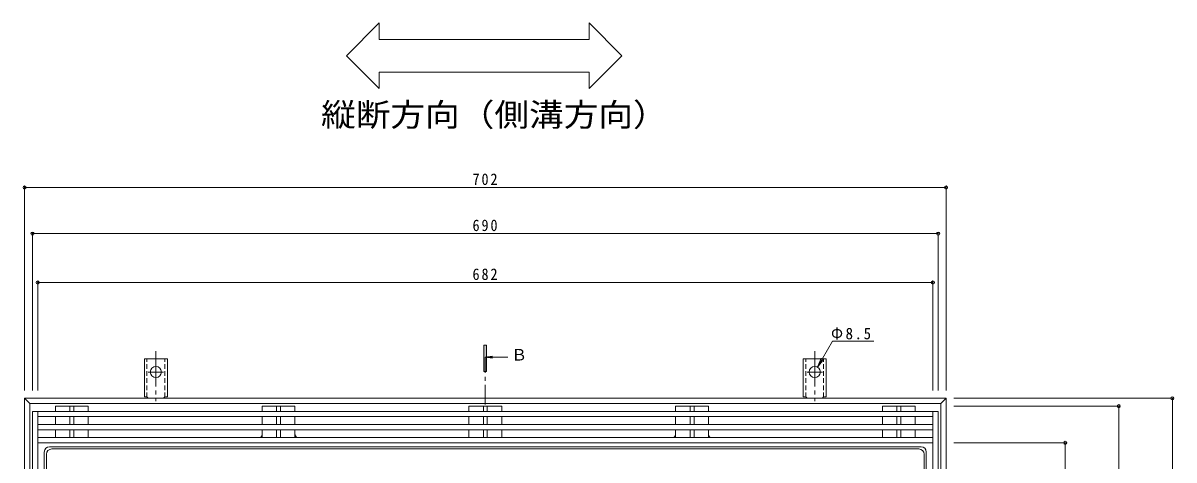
# Model space of a CAD drawing. Units: millimetres at full size, sheet at 1:3. Extents: x -1123 to 1153, y -824 to 816.
# Drawn here: x -974 to -97, y 479 to 813 of the extents above; entities that cross this region are included whole.
import ezdxf
from ezdxf.enums import TextEntityAlignment as Align

# ---------------------------------------------------------------- set-up
doc = ezdxf.new("R2010")
doc.units = ezdxf.units.MM
doc.header["$LTSCALE"] = 3
doc.header["$PDMODE"] = 32
doc.header["$PDSIZE"] = 2.4
for name, pattern in [('CHAIN1', [8, 5, -1, 1, -1]), ('CHAIN2', [12, 9, -1, 1, -1]), ('DASHED1', [1.8, 1.2, -0.6])]:
    doc.linetypes.add(name, pattern=pattern)
for name, color, linetype, lineweight in [('4-0', 3, 'Continuous', 9), ('4-1', 2, 'Continuous', 9), ('4-2', 3, 'Continuous', 9), ('4-4', 2, 'Continuous', 9), ('4-5', 7, 'Continuous', 9)]:
    doc.layers.add(name, color=color, linetype=linetype, lineweight=lineweight)
doc.styles.add('ＭＳ ゴシック', font='')
doc.styles.get('ＭＳ ゴシック').set_extended_font_data('MS Gothic')

msp = doc.modelspace()

# ---------------------------------------------------------------- linework, layer by layer
at = {"layer": '4-0'}
for p, q in [((-957.644, 283.403), (-957.644, 485.387)), ((-956.001, 275.903), (-956.001, 483.744)), ((-289.675, 489.387), (-953.644, 489.387)), ((-291.318, 487.744), (-952.001, 487.744)), ((-287.318, 275.903), (-287.318, 483.744)), ((-285.675, 283.403), (-285.675, 485.387))]:
    msp.add_line(p, q, dxfattribs=at)
for centre, start, end in [((-795.659, 499.403), 311.40938, 0), ((-762.659, 499.403), 180, 228.59074), ((-480.66, 499.403), 311.40938, 0), ((-447.66, 499.403), 180, 228.59074), ((-953.644, 485.387), 90, 180), ((-952.001, 483.744), 90, 180), ((-291.318, 483.744), 0, 90), ((-289.675, 485.387), 0, 90)]:
    msp.add_arc(centre, 4, start, end, dxfattribs=at)
at = {"layer": '4-1', "linetype": 'CHAIN2'}
for p, q in [((-872.66, 562.35), (-872.66, 524.238)), ((-370.659, 562.35), (-370.659, 524.238)), ((-872.66, 546.403), (-878.436, 546.403)), ((-872.66, 546.403), (-866.883, 546.403)), ((-370.659, 546.403), (-376.435, 546.403)), ((-370.659, 546.403), (-364.883, 546.403))]:
    msp.add_line(p, q, dxfattribs=at)
at = {"layer": '4-1'}
for p, q in [((-872.66, 556.403), (-881.41, 556.403)), ((-881.41, 527.403), (-881.41, 556.403)), ((-872.66, 556.403), (-863.91, 556.403)), ((-863.91, 527.403), (-863.91, 556.403)), ((-370.659, 556.403), (-379.409, 556.403)), ((-379.409, 527.403), (-379.409, 556.403)), ((-370.659, 556.403), (-361.909, 556.403)), ((-361.909, 527.403), (-361.909, 556.403)), ((-972.66, 526.403), (-968.66, 522.403)), ((-972.66, 526.403), (-270.659, 526.403)), ((-972.66, -175.597), (-972.66, 526.403)), ((-881.41, 527.403), (-880.16, 527.403)), ((-863.91, 527.403), (-865.16, 527.403)), ((-379.409, 527.403), (-378.159, 527.403)), ((-361.909, 527.403), (-363.159, 527.403)), ((-274.659, 522.403), (-270.659, 526.403)), ((-270.659, -175.597), (-270.659, 526.403)), ((-968.66, 522.403), (-274.659, 522.403)), ((-968.66, -171.598), (-968.66, 522.403)), ((-274.659, -171.598), (-274.659, 522.403))]:
    msp.add_line(p, q, dxfattribs=at)
at = {"layer": '4-1', "linetype": 'DASHED1'}
for p, q in [((-879.41, 527.257), (-879.41, 556.403)), ((-865.91, 527.257), (-865.91, 556.403)), ((-377.409, 527.257), (-377.409, 556.403)), ((-363.909, 527.257), (-363.909, 556.403))]:
    msp.add_line(p, q, dxfattribs=at)
at = {"layer": '4-1'}
for centre in [(-872.66, 546.403), (-370.659, 546.403)]:
    msp.add_circle(centre, 4.25, dxfattribs=at)
for centre, start, end in [((-880.16, 525.403), 30.00051, 90), ((-865.16, 525.403), 90, 149.99949), ((-378.159, 525.403), 30.00051, 90), ((-363.159, 525.403), 90, 149.99949)]:
    msp.add_arc(centre, 2, start, end, dxfattribs=at)
at = {"layer": '4-2'}
for p, q in [((-949.159, 520.403), (-949.159, 516.402)), ((-949.159, 520.403), (-924.159, 520.403)), ((-938.159, 520.403), (-938.159, 516.402)), ((-935.159, 520.403), (-935.159, 516.402)), ((-924.159, 520.403), (-924.159, 516.402)), ((-791.659, 520.403), (-791.659, 516.402)), ((-791.659, 520.403), (-766.659, 520.403)), ((-780.659, 520.403), (-780.659, 516.402)), ((-777.659, 520.403), (-777.659, 516.402)), ((-766.659, 520.403), (-766.659, 516.402)), ((-634.16, 520.403), (-634.16, 516.402)), ((-634.16, 520.403), (-609.16, 520.403)), ((-623.16, 520.403), (-623.16, 516.402)), ((-620.16, 520.403), (-620.16, 516.402)), ((-609.16, 520.403), (-609.16, 516.402)), ((-476.66, 520.403), (-476.66, 516.402)), ((-476.66, 520.403), (-451.66, 520.403)), ((-465.66, 520.403), (-465.66, 516.402)), ((-462.66, 520.403), (-462.66, 516.402)), ((-451.66, 520.403), (-451.66, 516.402)), ((-319.159, 520.403), (-319.159, 516.402)), ((-319.159, 520.403), (-294.159, 520.403)), ((-308.159, 520.403), (-308.159, 516.402)), ((-305.159, 520.403), (-305.159, 516.402)), ((-294.159, 520.403), (-294.159, 516.402)), ((-966.659, 516.402), (-276.659, 516.402)), ((-966.659, -165.597), (-966.659, 516.402)), ((-962.659, -165.597), (-962.659, 516.402)), ((-962.659, 512.402), (-280.659, 512.402)), ((-949.159, 512.402), (-949.159, 506.403)), ((-938.159, 512.402), (-938.159, 506.403)), ((-935.159, 512.402), (-935.159, 506.403)), ((-924.159, 512.402), (-924.159, 506.403)), ((-791.659, 512.402), (-791.659, 506.403)), ((-780.659, 512.402), (-780.659, 506.403)), ((-777.659, 512.402), (-777.659, 506.403)), ((-766.659, 512.402), (-766.659, 506.403)), ((-634.16, 512.402), (-634.16, 506.403)), ((-623.16, 512.402), (-623.16, 506.403)), ((-620.16, 512.402), (-620.16, 506.403)), ((-609.16, 512.402), (-609.16, 506.403)), ((-476.66, 512.402), (-476.66, 506.403)), ((-465.66, 512.402), (-465.66, 506.403)), ((-462.66, 512.402), (-462.66, 506.403)), ((-451.66, 512.402), (-451.66, 506.403)), ((-319.159, 512.402), (-319.159, 506.403)), ((-308.159, 512.402), (-308.159, 506.403)), ((-305.159, 512.402), (-305.159, 506.403)), ((-294.159, 512.402), (-294.159, 506.403)), ((-280.659, -165.597), (-280.659, 516.402)), ((-276.659, -165.597), (-276.659, 516.402)), ((-962.659, 506.403), (-280.659, 506.403)), ((-962.659, 502.403), (-280.659, 502.403)), ((-949.159, 502.403), (-949.159, 496.403)), ((-938.159, 502.403), (-938.159, 496.403)), ((-935.159, 502.403), (-935.159, 496.403)), ((-924.159, 502.403), (-924.159, 496.403)), ((-791.659, 502.403), (-791.659, 496.403)), ((-780.659, 502.403), (-780.659, 496.403)), ((-777.659, 502.403), (-777.659, 496.403)), ((-766.659, 502.403), (-766.659, 496.403)), ((-634.16, 502.403), (-634.16, 496.403)), ((-623.16, 502.403), (-623.16, 496.403)), ((-620.16, 502.403), (-620.16, 496.403)), ((-609.16, 502.403), (-609.16, 496.403)), ((-476.66, 502.403), (-476.66, 496.403)), ((-465.66, 502.403), (-465.66, 496.403)), ((-462.66, 502.403), (-462.66, 496.403)), ((-451.66, 502.403), (-451.66, 496.403)), ((-319.159, 502.403), (-319.159, 496.403)), ((-308.159, 502.403), (-308.159, 496.403)), ((-305.159, 502.403), (-305.159, 496.403)), ((-294.159, 502.403), (-294.159, 496.403)), ((-962.659, 496.403), (-280.659, 496.403)), ((-962.659, 492.403), (-280.659, 492.403))]:
    msp.add_line(p, q, dxfattribs=at)
at = {"layer": '4-4', "color": 7}
for p, q in [((-972.66, 688.054), (-972.66, 532.403)), ((-972.66, 687.154), (-270.659, 687.154)), ((-270.659, 688.054), (-270.659, 532.403)), ((-966.659, 652.893), (-966.659, 532.403)), ((-966.659, 651.993), (-276.659, 651.993)), ((-276.659, 652.893), (-276.659, 532.403)), ((-962.659, 615.594), (-962.659, 532.403)), ((-962.659, 614.694), (-280.659, 614.694)), ((-280.659, 615.594), (-280.659, 532.403)), ((-97.284, 526.403), (-264.659, 526.403)), ((-98.184, 526.403), (-98.184, -175.597)), ((-138.22, 520.403), (-264.659, 520.403)), ((-139.12, 520.403), (-139.12, -169.597)), ((-178.892, 492.403), (-264.659, 492.403)), ((-179.792, 492.403), (-179.792, -141.597))]:
    msp.add_line(p, q, dxfattribs=at)
for p in [(-972.66, 687.154), (-270.659, 687.154), (-966.659, 651.993), (-276.659, 651.993), (-962.659, 614.694), (-280.659, 614.694), (-98.184, 526.403), (-139.12, 520.403), (-179.792, 492.403)]:
    msp.add_point(p, dxfattribs=at)
at = {"layer": '4-5'}
for p, q in [((-727.47, 787.619), (-702.47, 812.619)), ((-702.47, 800.119), (-702.47, 812.619)), ((-517.522, 787.619), (-542.522, 812.619)), ((-542.522, 800.119), (-542.522, 812.619)), ((-702.47, 800.119), (-542.522, 800.119)), ((-727.47, 787.619), (-702.47, 762.619)), ((-517.522, 787.619), (-542.522, 762.619)), ((-702.47, 762.619), (-702.47, 775.119)), ((-702.47, 775.119), (-542.522, 775.119)), ((-542.522, 762.619), (-542.522, 775.119)), ((-368.534, 550.083), (-357.06, 569.957)), ((-357.06, 569.957), (-325.633, 569.957)), ((-368.534, 550.083), (-365.664, 557.012)), ((-368.534, 550.083), (-363.969, 556.033))]:
    msp.add_line(p, q, dxfattribs=at)
at = {"layer": '4-5', "color": 4}
for p, q in [((-622.66, 566.78), (-620.66, 566.78)), ((-622.66, 546.78), (-622.66, 566.78)), ((-620.66, 566.78), (-620.66, 546.78)), ((-621.66, 557.81), (-616.055, 558.548)), ((-621.66, 557.81), (-604.444, 557.81)), ((-621.66, 557.81), (-616.055, 557.072)), ((-620.66, 546.78), (-622.66, 546.78))]:
    msp.add_line(p, q, dxfattribs=at)
at = {"layer": '4-5', "color": 4, "linetype": 'CHAIN1'}
msp.add_line((-621.66, 521.747), (-621.66, 557.81), dxfattribs=at)
at = {"layer": '4-5', "color": 4}
msp.add_solid([(-622.66, 566.78), (-622.66, 546.78), (-620.66, 566.78), (-620.66, 546.78)], dxfattribs=at)

# ---------------------------------------------------------------- texts
at = {"layer": '4-4', "char_height": 8.798, "attachment_point": 7, "style": 'ＭＳ ゴシック'}
for s, insert in [('\\T1.27;\\W0.9;702', (-631.41, 688.954)), ('\\T1.27;\\W0.9;690', (-631.409, 653.793)), ('\\T1.27;\\W0.9;682', (-631.409, 616.494))]:
    msp.add_mtext(s, dxfattribs=dict(at, insert=insert))
at = {"layer": '4-5', "color": 6, "style": 'ＭＳ ゴシック', "width": 1.1}
msp.add_text('縦断方向（側溝方向）', height=17.6, dxfattribs=at).set_placement((-746.794, 728.58), align=Align.BOTTOM_LEFT)
at = {"layer": '4-5', "color": 2, "style": 'ＭＳ ゴシック'}
msp.add_text('Ｂ', height=8.798, dxfattribs=at).set_placement((-601.825, 552.512), align=Align.BOTTOM_LEFT)
at = {"layer": '4-5', "color": 2, "insert": (-358.253, 571.102), "char_height": 8.798, "attachment_point": 7, "style": 'ＭＳ ゴシック'}
msp.add_mtext('\\T1.21;\\W0.95;Φ8.5', dxfattribs=at)

doc.saveas('drawing.dxf')
